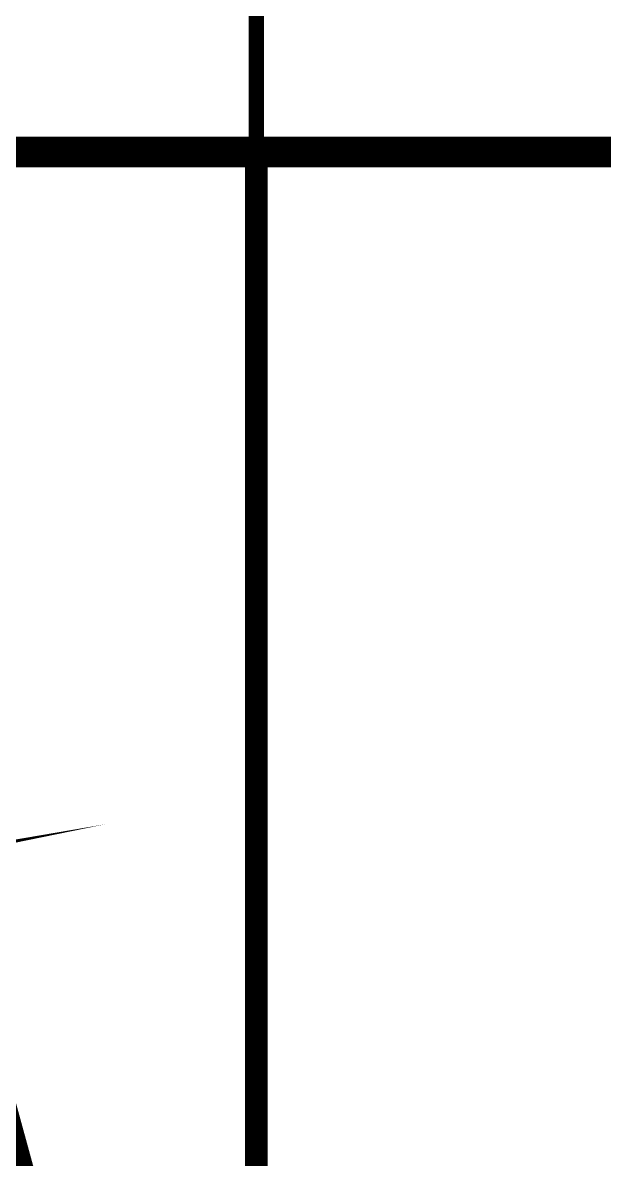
# Model space of a CAD drawing. Extents: x 0.1 to 11.6, y 0.3 to 16.2.
# Drawn here: x 8.3559 to 8.6108, y 11.6033 to 12.1016 of the extents above; entities that cross this region are included whole.
import ezdxf

# ---------------------------------------------------------------- set-up
doc = ezdxf.new("R2010")
doc.units = 0
doc.header["$MEASUREMENT"] = 0

msp = doc.modelspace()

# ---------------------------------------------------------------- linework, layer by layer
at = {"color": 0}
for points, const_width in [([(8.45833, 12.0433), (8.45833, 12.0467), (8.45833, 12.0933), (8.45833, 12.1383), (8.45833, 12.1433)], 0.006667), ([(9.61165, 12.0467), (8.09668, 12.0467), (8.09668, 12.0433), (9.61165, 12.0433)], 0.01), ([(8.55333, 12.0433), (8.55003, 12.0467)], 0.006667), ([(8.45833, 11.455), (8.45833, 11.465), (8.45833, 11.5067), (8.45833, 11.55), (8.45833, 11.595), (8.45833, 11.6383), (8.45833, 11.6833), (8.45833, 11.7283), (8.45833, 11.7733), (8.45833, 11.8184), (8.45833, 11.8633), (8.45833, 11.91), (8.45833, 11.955), (8.45833, 12.0017), (8.45833, 12.0433)], 0.01), ([(8.33501, 11.455), (8.19, 11.9883), (8.19499, 12.0033), (8.23503, 12.0333), (8.39333, 11.455)], 0.01), ([(8.39501, 11.455), (8.23665, 12.035)], 0.01), ([(8.23503, 12.035), (8.60667, 10.6717)], 0.006667), ([(8.60499, 10.67), (8.23503, 12.035)], 0.006667), ([(8.185, 11.7116), (8.18668, 11.7116), (8.19499, 11.7133), (8.185, 11.7116), (8.185, 11.71), (8.185, 11.7083), (8.18668, 11.7083), (8.19499, 11.7116), (8.19667, 11.71), (8.18668, 11.7083)], 0.006667)]:
    msp.add_lwpolyline(points, dxfattribs=dict(at, const_width=const_width))

doc.saveas('drawing.dxf')
